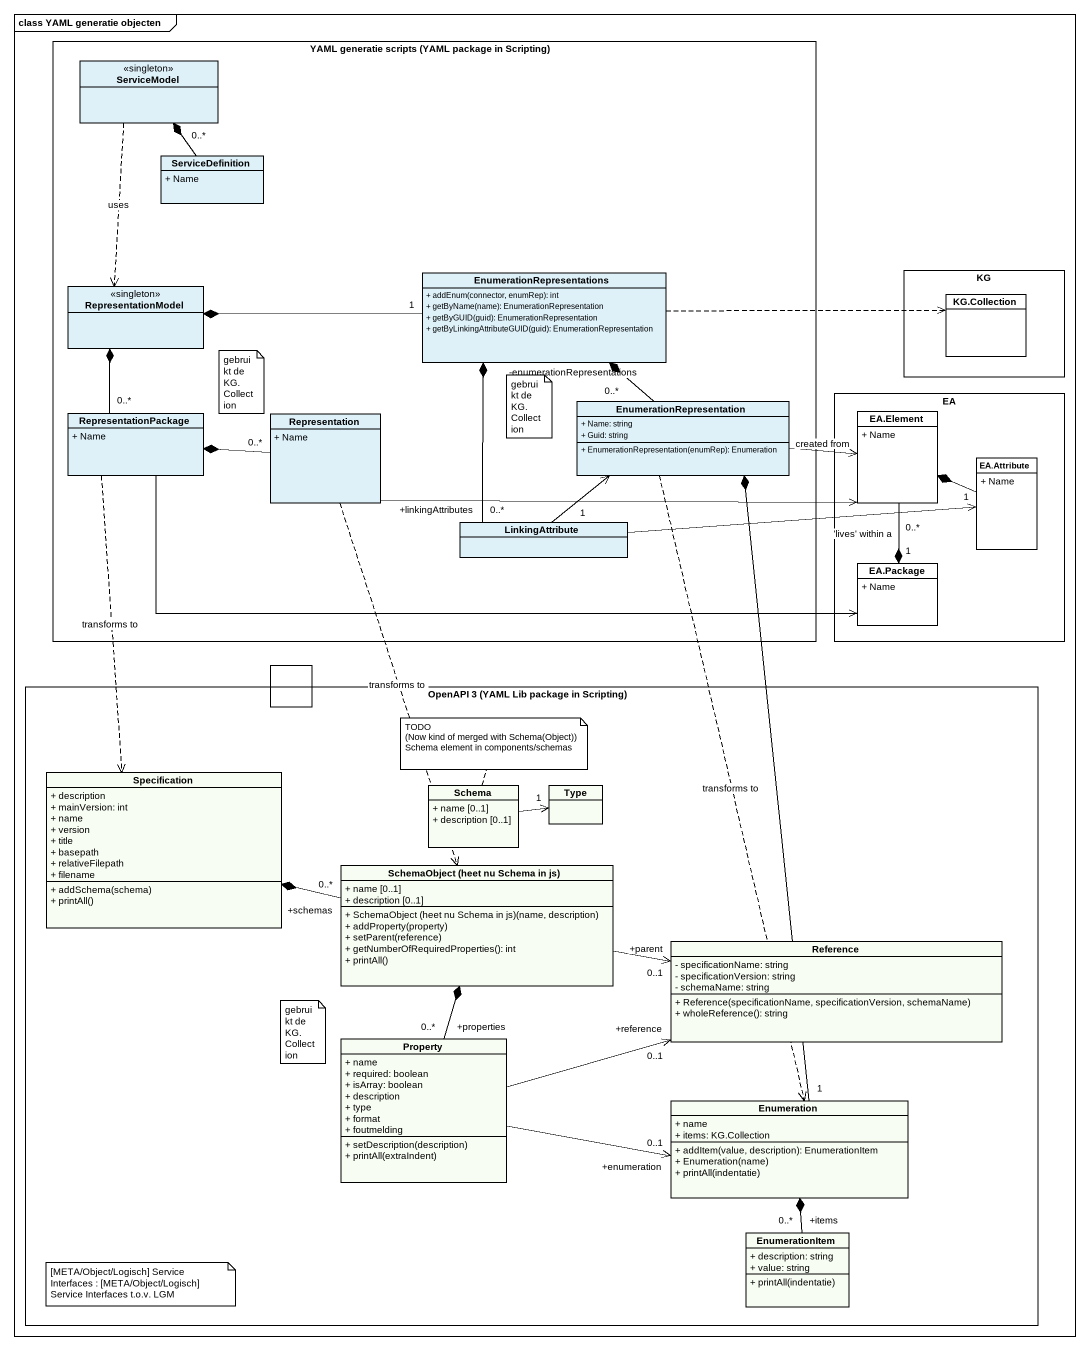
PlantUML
@startuml
mainframe class YAML generatie objecten
allowmixing
hide circle
hide empty members
skinparam classAttributeIconSize 0
rectangle "YAML generatie scripts (YAML package in Scripting)" as YAML_generatie_scripts_YAML {
  class ServiceModel <<singleton>> #DEF1F9
  class ServiceDefinition #DEF1F9 {
    + Name
  }
  class EnumerationRepresentations #DEF1F9 {
    + addEnum(connector, enumRep): int
    + getByName(name): EnumerationRepresentation
    + getByGUID(guid): EnumerationRepresentation
    + getByLinkingAttributeGUID(guid): EnumerationRepresentation
  }
  class RepresentationModel <<singleton>> #DEF1F9
  class EnumerationRepresentation #DEF1F9 {
    + Name: string
    + Guid: string
    + EnumerationRepresentation(enumRep): Enumeration
  }
  class RepresentationPackage #DEF1F9 {
    + Name
  }
  class Representation #DEF1F9 {
    + Name
  }
  class LinkingAttribute #DEF1F9
}
rectangle KG {
  class "KG.Collection" as KG_Collection
}
rectangle EA {
  class "EA.Element" as EA_Element {
    + Name
  }
  class "EA.Attribute" as EA_Attribute {
    + Name
  }
  class "EA.Package" as EA_Package {
    + Name
  }
}
rectangle " " as rectangle1
rectangle "OpenAPI 3 (YAML Lib package in Scripting)" as OpenAPI_3_YAML_Lib_package {
  class Specification #F8FDF3 {
    + description
    + mainVersion: int
    + name
    + version
    + title
    + basepath
    + relativeFilepath
    + filename
    + addSchema(schema)
    + printAll()
  }
  class Schema #F8FDF3 {
    + name [0..1]
    + description [0..1]
  }
  class Type #F8FDF3
  class "SchemaObject (heet nu Schema in js)" as SchemaObject_heet_nu_Schema #F8FDF3 {
    + name [0..1]
    + description [0..1]
    + SchemaObject (heet nu Schema in js)(name, description)
    + addProperty(property)
    + setParent(reference)
    + getNumberOfRequiredProperties(): int
    + printAll()
  }
  class Reference #F8FDF3 {
    - specificationName: string
    - specificationVersion: string
    - schemaName: string
    + Reference(specificationName, specificationVersion, schemaName)
    + wholeReference(): string
  }
  class Property #F8FDF3 {
    + name
    + required: boolean
    + isArray: boolean
    + description
    + type
    + format
    + foutmelding
    + setDescription(description)
    + printAll(extraIndent)
  }
  class Enumeration #F8FDF3 {
    + name
    + items: KG.Collection
    + addItem(value, description): EnumerationItem
    + Enumeration(name)
    + printAll(indentatie)
  }
  class EnumerationItem #F8FDF3 {
    + description: string
    + value: string
    + printAll(indentatie)
  }
}
ServiceModel ..> RepresentationModel : uses
ServiceDefinition -up-* "0..*" ServiceModel
EnumerationRepresentations "1" -left-* RepresentationModel
EnumerationRepresentations .right.> KG_Collection
EnumerationRepresentation "-enumerationRepresentations\n0..*" -up-* EnumerationRepresentations
EnumerationRepresentation -right-> EA_Element : created from
EnumerationRepresentation ..> Enumeration : transforms to
RepresentationPackage "0..*" -up-* RepresentationModel
RepresentationPackage -right-> EA_Package
RepresentationPackage ..> Specification : transforms to
Representation "0..*" -left-* RepresentationPackage
Representation -right-> EA_Element
Representation ..> SchemaObject_heet_nu_Schema : transforms to
EA_Element "0..*" --* "1" EA_Package : 'lives' within a
EA_Attribute -left-* EA_Element
LinkingAttribute "+linkingAttributes\n0..*" -up-* EnumerationRepresentations
LinkingAttribute -up-> "1" EnumerationRepresentation
LinkingAttribute -right-> "1" EA_Attribute
Schema -right-> "1" Type
SchemaObject_heet_nu_Schema "+schemas\n0..*" -left-* Specification
SchemaObject_heet_nu_Schema -right-> "+parent\n0..1" Reference
Property "+properties\n0..*" -up-* SchemaObject_heet_nu_Schema
Property -right-> "+reference\n0..1" Reference
Property -right-> "+enumeration\n0..1" Enumeration
Enumeration "1" -up-* EnumerationRepresentation
EnumerationItem "+items\n0..*" -up-* Enumeration
note as N1
  gebruikt de KG.Collection
end note
note as N2
  gebruikt de KG.Collection
end note
note top of Schema
  TODO
  (Now kind of merged with Schema(Object))
  Schema element in components/schemas
end note
note as N4
  gebruikt de KG.Collection
end note
note as N5
  [META/Object/Logisch] Service Interfaces : [META/Object/Logisch] Service Interfaces t.o.v. LGM
end note
@enduml
